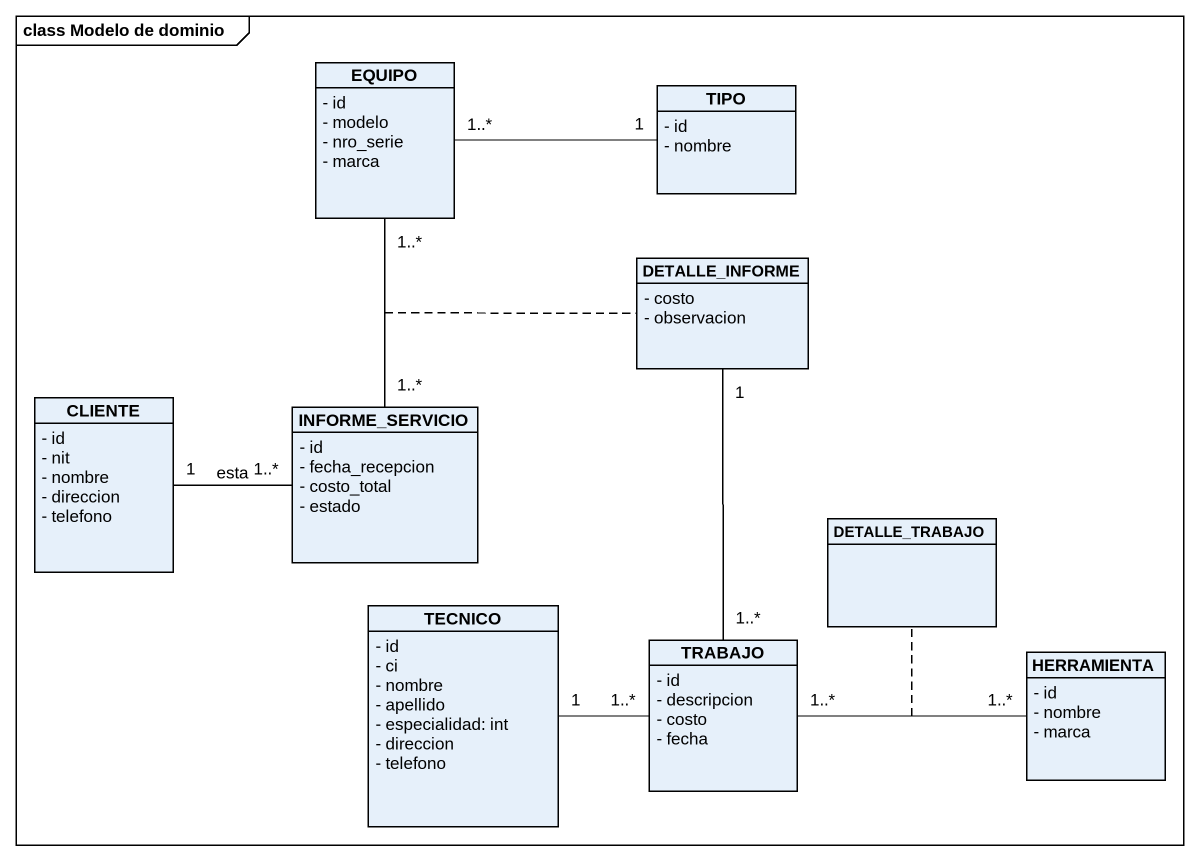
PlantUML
@startuml
mainframe class Modelo de dominio
hide circle
hide empty members
skinparam classAttributeIconSize 0
class EQUIPO {
  - id
  - modelo
  - nro_serie
  - marca
}
class TIPO {
  - id
  - nombre
}
class DETALLE_INFORME {
  - costo
  - observacion
}
class CLIENTE {
  - id
  - nit
  - nombre
  - direccion
  - telefono
}
class INFORME_SERVICIO {
  - id
  - fecha_recepcion
  - costo_total
  - estado
}
class DETALLE_TRABAJO
class TECNICO {
  - id
  - ci
  - nombre
  - apellido
  - especialidad: int
  - direccion
  - telefono
}
class TRABAJO {
  - id
  - descripcion
  - costo
  - fecha
}
class HERRAMIENTA {
  - id
  - nombre
  - marca
}
EQUIPO "1..*" -right- "1" TIPO
EQUIPO "1..*" -- "1..*" INFORME_SERVICIO
(EQUIPO, INFORME_SERVICIO) .. DETALLE_INFORME
DETALLE_INFORME "1" -- "1..*" TRABAJO
CLIENTE "1" -right- "1..*" INFORME_SERVICIO : esta
TECNICO "1" -right- "1..*" TRABAJO
TRABAJO "1..*" -right- "1..*" HERRAMIENTA
(TRABAJO, HERRAMIENTA) .. DETALLE_TRABAJO
@enduml
